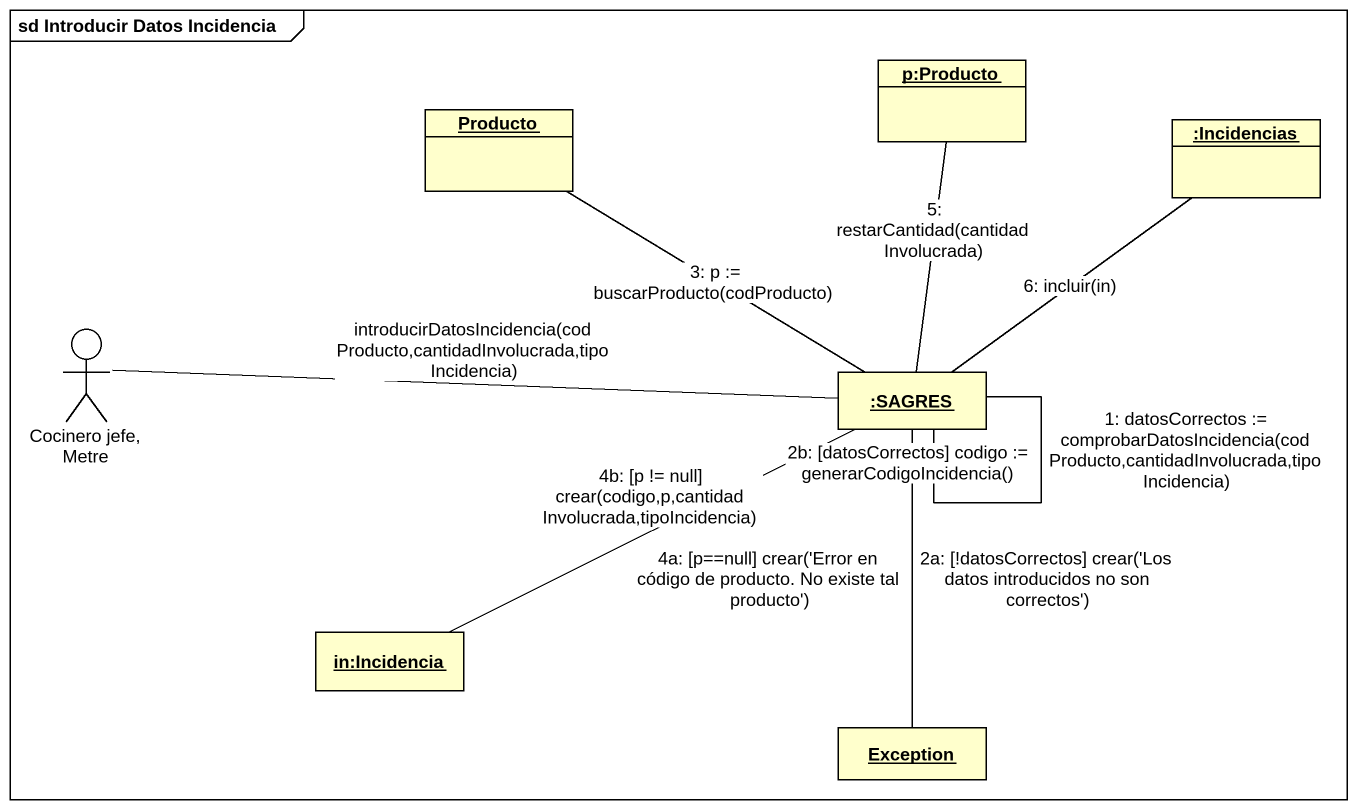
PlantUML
@startuml
mainframe sd Introducir Datos Incidencia
allowmixing
hide circle
hide empty members
object Producto
object "p:Producto" as p_Producto
object ":Incidencias" as Incidencias
actor "Cocinero jefe, Metre" as Cocinero_jefe_Metre
object ":SAGRES" as SAGRES
object "in:Incidencia" as in_Incidencia
object "Exception" as Exception_
Cocinero_jefe_Metre -right- SAGRES : introducirDatosIncidencia(codProducto,cantidadInvolucrada,tipoIncidencia)
SAGRES -up- Producto : 3: p := buscarProducto(codProducto)
SAGRES -up- p_Producto : 5: restarCantidad(cantidadInvolucrada)
SAGRES -up- Incidencias : 6: incluir(in)
SAGRES -- SAGRES : 1: datosCorrectos := comprobarDatosIncidencia(codProducto,cantidadInvolucrada,tipoIncidencia)
SAGRES -- SAGRES : 2b: [datosCorrectos] codigo := generarCodigoIncidencia()
SAGRES -- Exception_ : 2a: [!datosCorrectos] crear('Los datos introducidos no son correctos')
SAGRES -- Exception_ : 4a: [p==null] crear('Error en código de producto. No existe tal producto')
in_Incidencia -right- SAGRES : 4b: [p != null] crear(codigo,p,cantidadInvolucrada,tipoIncidencia)
@enduml
